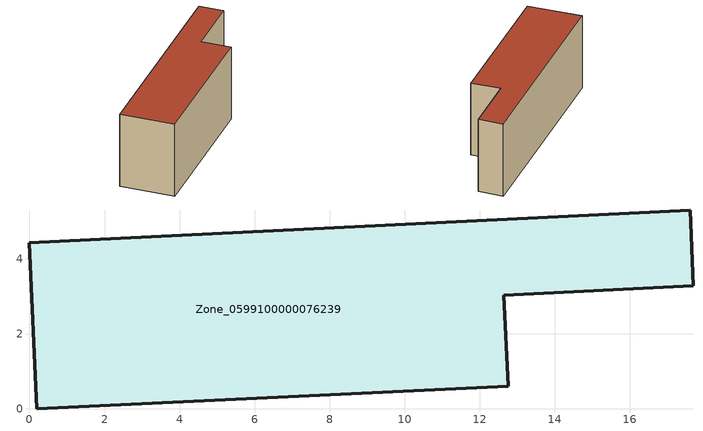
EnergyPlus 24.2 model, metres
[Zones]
Zone_0599100000076239
 floor ground (C_G): 0.2,0 0,4.43 17.62,5.3 17.69,3.29 12.64,3.03 12.76,0.61 z0
 wall outside (C_F): 17.69,3.29 17.62,5.3 0,4.43 0.2,0 12.76,0.61 12.64,3.03 17.69,3.29 z0:6.25
 roof outside (C_R): 12.76,0.61 12.64,3.03 17.69,3.29 17.62,5.3 0,4.43 0.2,0 z6.25
[BUILDING]
Pand.0599100000076239: North Axis=0; Terrain=City; Loads Convergence Tolerance Value=0.04; Temperature Convergence Tolerance Value=0.4; Solar Distribution=FullExterior; Maximum Number of Warmup Days=25; Minimum Number of Warmup Days=1
[Site:Location]
Rotterdam.The.Hague.AP_ZH_NLD Design_Conditions: Latitude=51.96; Longitude=4.45; Time Zone=1; Elevation=-4.5
[SITE:GROUNDTEMPERATURE:BUILDINGSURFACE]
18, 18, 18, 18, 18, 18, 18, 18, 18, 18, 18, 18
[MATERIAL] Thermal Absorptance=0.9; Solar Absorptance=0.7; Visible Absorptance=0.7
Name | Roughness | Thickness | Conductivity | Density | Specific Heat
G.TI.1946 | MediumSmooth | 0.15 | 1 | 540 | 1210
F.TI.1946 | Rough | 0.3 | 0.857143 | 1920 | 840
R.TI.1946 | MediumRough | 0.2 | 0.1 | 1500 | 1000
[CONSTRUCTION]
C_G: G.TI.1946
C_F: F.TI.1946
C_R: R.TI.1946
[ZONE]
Zone_0599100000076239: Type=1; Multiplier=1; Ceiling Height=Autocalculate; Volume=Autocalculate; Floor Area=autocalculate; Part of Total Floor Area=Yes
[ZONEINFILTRATION:DESIGNFLOWRATE]
Infil_Zone_0599100000076239: Zone or ZoneList or Space or SpaceList=Zone_0599100000076239; Schedule=AlwaysOn; Design Flow Rate Calculation Method=Flow/Area; Flow Rate per Floor Area=0.003; Constant Term Coefficient=1; Temperature Term Coefficient=0; Velocity Term Coefficient=0; Velocity Squared Term Coefficient=0
[HVACTEMPLATE:ZONE:IDEALLOADSAIRSYSTEM]
Zone_0599100000076239: Maximum Heating Supply Air Temperature=50; Minimum Cooling Supply Air Temperature=13; Maximum Heating Supply Air Humidity Ratio=0.0156; Minimum Cooling Supply Air Humidity Ratio=0.0077; Heating Limit=NoLimit; Cooling Limit=NoLimit; Dehumidification Control Type=ConstantSensibleHeatRatio; Cooling Sensible Heat Ratio=0.7; Dehumidification Setpoint=60; Humidification Control Type=None; Humidification Setpoint=30; Outdoor Air Method=None; Outdoor Air Flow Rate per Person=0.00944; Outdoor Air Flow Rate per Zone Floor Area=0; Outdoor Air Flow Rate per Zone=0; Demand Controlled Ventilation Type=None; Outdoor Air Economizer Type=NoEconomizer; Heat Recovery Type=None; Sensible Heat Recovery Effectiveness=0.7; Latent Heat Recovery Effectiveness=0.65
[ZONECONTROL:THERMOSTAT]
ThermostatControl_Zone_0599100000076239: Zone or ZoneList=Zone_0599100000076239; Control Type Schedule=DualSetpointControlType; Control 1=Thermostat_Zone_0599100000076239; Temperature Difference Between Cutout And Setpoint=0
[THERMOSTATSETPOINT:DUALSETPOINT]
Thermostat_Zone_0599100000076239: Heating Setpoint Temperature Schedule=HeatingSetpoint_Zone_0599100000076239; Cooling Setpoint Temperature Schedule=CoolingSetpoint_Zone_0599100000076239
[SCHEDULE:COMPACT]
HeatingSetpoint_Zone_0599100000076239: Through: 12/31, For: AllDays, Until: 24:00, 21
CoolingSetpoint_Zone_0599100000076239: Through: 12/31, For: AllDays, Until: 24:00, 24
DualSetpointControlType: Through: 12/31, For: AllDays, Until: 24:00, 4
AlwaysOn: Through: 12/31, For: AllDays, Until: 24:00, 1
